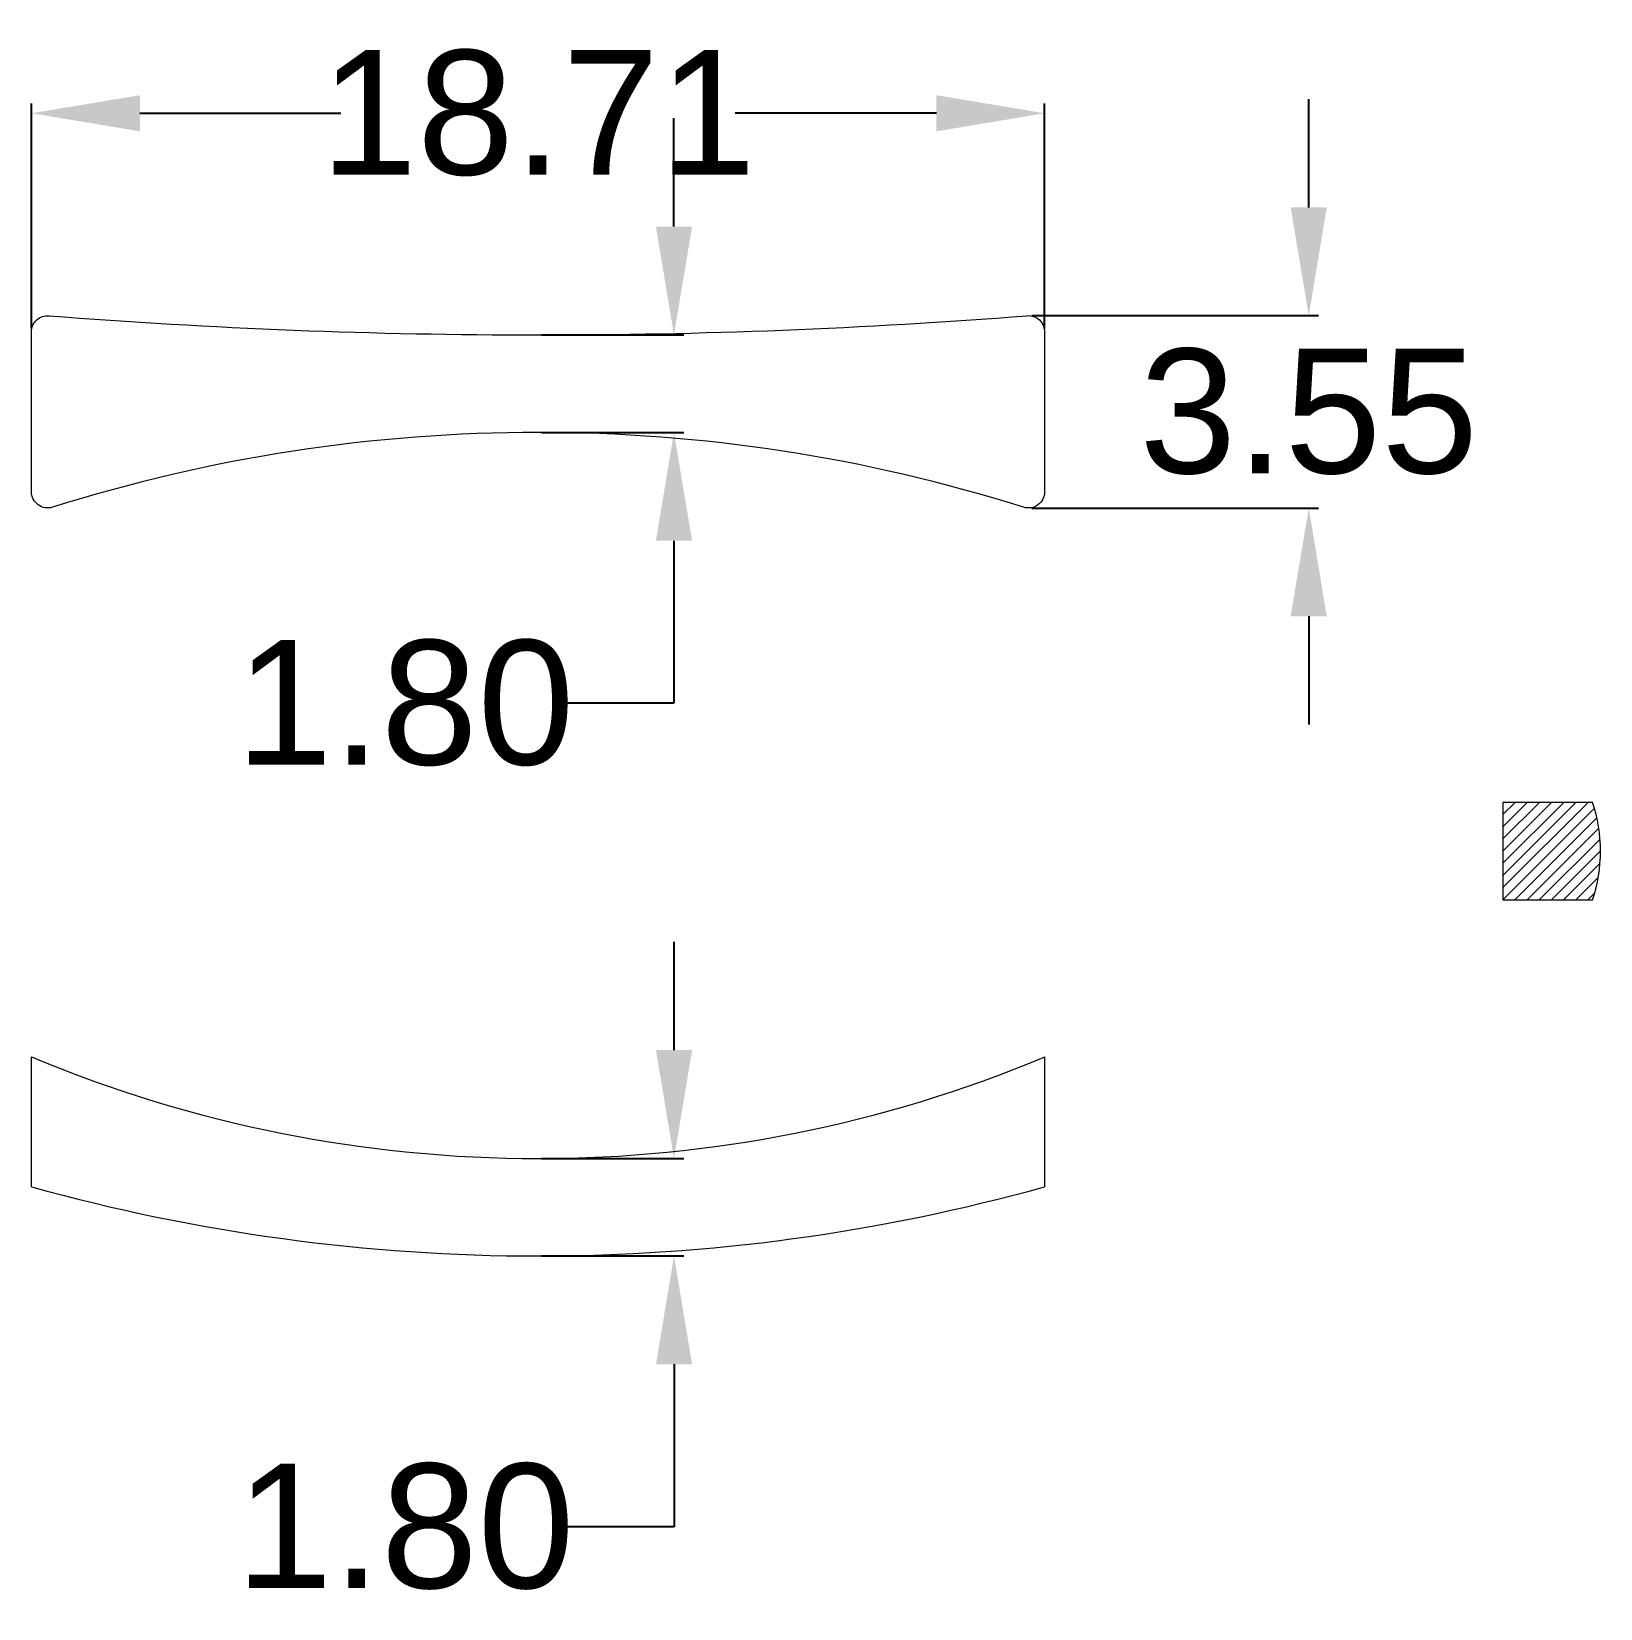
# Model space of a CAD drawing. Header units: millimetres. Extents: x 2992.5 to 3021.5, y 1262.7 to 1291.8.
import ezdxf

# ---------------------------------------------------------------- set-up
doc = ezdxf.new("R2010")
doc.units = ezdxf.units.MM
doc.layers.add('文字说明层', color=7, linetype='Continuous', lineweight=18)
doc.styles.get("Standard").update_dxf_attribs({"font": 'arial.ttf'})
doc.dimstyles.new('Standard$0', dxfattribs={"dimtxt": 2.3, "dimasz": 2, "dimexe": 1, "dimexo": 1, "dimgap": 1, "dimtad": 0, "dimtih": 1, "dimtoh": 1, "dimdec": 1, "dimzin": 0, "dimdsep": 46, "dimtxsty": 'Standard', "dimcen": 0, "dimclrd": 4, "dimclre": 4, "dimclrt": 4, "dimadec": 1, "dimazin": 0, "dimtfac": 1, "dimtdec": 1, "dimtofl": 0, "dimtmove": 0, "dimatfit": 0, "dimfxl": 1, "dimtolj": 1, "dimtzin": 0, "dimarcsym": 0})

# ---------------------------------------------------------------- blocks, each defined once
blk = doc.blocks.new('*D6')
at = {"color": 0, "lineweight": -2, "transparency": 16777216}
for p, q in [((3004.396, 1288.195), (3004.396, 1290.195)), ((3001.949, 1286.195), (3004.576, 1286.195)), ((3001.949, 1284.393), (3004.576, 1284.393)), ((3004.396, 1282.393), (3004.396, 1279.393)), ((3004.396, 1279.393), (3002.396, 1279.393))]:
    blk.add_line(p, q, dxfattribs=at)
at = {"color": 0, "transparency": 16777216}
for points in [[(3004.063, 1288.195), (3004.73, 1288.195), (3004.396, 1286.195)], [(3004.063, 1282.393), (3004.73, 1282.393), (3004.396, 1284.393)]]:
    blk.add_solid(points, dxfattribs=at)
at = {"layer": 'Defpoints', "color": 0, "transparency": 16777216}
for p in [(3001.887, 1286.195), (3001.887, 1284.393), (3004.396, 1284.393)]:
    blk.add_point(p, dxfattribs=at)
at = {"color": 0, "lineweight": 9, "transparency": 16777216, "insert": (2999.431, 1279.393), "char_height": 2.3, "attachment_point": 5}
blk.add_mtext('\\A1;1.80', dxfattribs=at)
blk = doc.blocks.new('*D7')
at = {"color": 0, "lineweight": -2, "transparency": 16777216}
for p, q in [((2992.533, 1286.313), (2992.533, 1290.467)), ((2994.533, 1290.287), (2998.246, 1290.287)), ((3009.241, 1290.287), (3005.527, 1290.287)), ((3011.241, 1286.313), (3011.241, 1290.467))]:
    blk.add_line(p, q, dxfattribs=at)
at = {"color": 0, "transparency": 16777216}
for points in [[(2994.533, 1290.62), (2994.533, 1289.954), (2992.533, 1290.287)], [(3009.241, 1290.62), (3009.241, 1289.954), (3011.241, 1290.287)]]:
    blk.add_solid(points, dxfattribs=at)
at = {"layer": 'Defpoints', "color": 0, "transparency": 16777216}
for p in [(3011.241, 1290.287), (2992.533, 1286.25), (3011.241, 1286.25)]:
    blk.add_point(p, dxfattribs=at)
at = {"color": 0, "lineweight": 9, "transparency": 16777216, "insert": (3001.887, 1290.287), "char_height": 2.3, "attachment_point": 5}
blk.add_mtext('\\A1;18.71', dxfattribs=at)
blk = doc.blocks.new('*D8')
at = {"color": 0, "lineweight": -2, "transparency": 16777216}
for p, q in [((3004.397, 1272.987), (3004.397, 1274.987)), ((3001.95, 1270.987), (3004.577, 1270.987)), ((3001.95, 1269.187), (3004.577, 1269.187)), ((3004.397, 1267.187), (3004.397, 1264.187)), ((3004.397, 1264.187), (3002.397, 1264.187))]:
    blk.add_line(p, q, dxfattribs=at)
at = {"color": 0, "transparency": 16777216}
for points in [[(3004.064, 1272.987), (3004.731, 1272.987), (3004.397, 1270.987)], [(3004.064, 1267.187), (3004.731, 1267.187), (3004.397, 1269.187)]]:
    blk.add_solid(points, dxfattribs=at)
at = {"layer": 'Defpoints', "color": 0, "transparency": 16777216}
for p in [(3001.888, 1270.987), (3001.888, 1269.187), (3004.397, 1269.187)]:
    blk.add_point(p, dxfattribs=at)
at = {"color": 0, "lineweight": 9, "transparency": 16777216, "insert": (2999.432, 1264.187), "char_height": 2.3, "attachment_point": 5}
blk.add_mtext('\\A1;1.80', dxfattribs=at)
blk = doc.blocks.new('*D9')
at = {"color": 0, "lineweight": -2, "transparency": 16777216}
for p, q in [((3016.118, 1288.55), (3016.118, 1290.55)), ((3011.003, 1286.55), (3016.298, 1286.55)), ((3011.003, 1282.998), (3016.298, 1282.998)), ((3016.118, 1280.998), (3016.118, 1278.998))]:
    blk.add_line(p, q, dxfattribs=at)
at = {"color": 0, "transparency": 16777216}
for points in [[(3015.784, 1288.55), (3016.451, 1288.55), (3016.118, 1286.55)], [(3015.784, 1280.998), (3016.451, 1280.998), (3016.118, 1282.998)]]:
    blk.add_solid(points, dxfattribs=at)
at = {"layer": 'Defpoints', "color": 0, "transparency": 16777216}
for p in [(3010.941, 1286.55), (3010.941, 1282.998), (3016.118, 1282.998)]:
    blk.add_point(p, dxfattribs=at)
at = {"color": 0, "lineweight": 9, "transparency": 16777216, "insert": (3016.118, 1284.774), "char_height": 2.3, "attachment_point": 5}
blk.add_mtext('\\A1;3.55', dxfattribs=at)

msp = doc.modelspace()

# ---------------------------------------------------------------- hatches: boundary and pattern name
at = {"layer": '文字说明层', "lineweight": 9, "ltscale": 0.5}
h = msp.add_hatch(dxfattribs=at)
h.set_pattern_fill('ANSI31', color=1, scale=0.05, style=0)
h.set_pattern_definition([(45, (6237.75645, 6110.03936), (-0.1122532015, 0.1122532015), [])])
h.paths.add_polyline_path([(3019.704, 1275.762), (3021.358, 1275.762, 0.162873), (3021.358, 1277.562), (3019.704, 1277.562)])

# ---------------------------------------------------------------- linework, layer by layer
at = {"layer": '文字说明层', "color": 0, "lineweight": 9, "ltscale": 0.5}
for p, q in [((2992.533, 1270.465), (2992.533, 1272.862)), ((3011.242, 1270.465), (3011.242, 1272.862)), ((3011.242, 1270.465), (3011.242, 1271.151))]:
    msp.add_line(p, q, dxfattribs=at)
for points in [[(2992.923, 1283.012, -0.506912), (2992.533, 1283.298), (2992.533, 1286.25, -0.437393), (2992.856, 1286.549, 0.039263), (3010.917, 1286.549, -0.437393), (3011.241, 1286.25), (3011.241, 1283.298, -0.506912), (3010.85, 1283.012, 0.154129)], [(3021.358, 1275.762, 0.162873), (3021.358, 1277.562), (3019.704, 1277.562), (3019.704, 1275.762)]]:
    msp.add_lwpolyline(points, format="xyb", close=True, dxfattribs=at)
for centre, radius, start, end in [((3001.887, 1295.254), 24.268, 247.3268, 292.6735), ((3001.888, 1304.07), 34.883, 254.4446, 285.5529)]:
    msp.add_arc(centre, radius, start, end, dxfattribs=at)

# ---------------------------------------------------------------- dimensions: what is measured, and where the dimension line sits
at = {"color": 3, "lineweight": 9}
dim = msp.add_linear_dim(base=(3011.241, 1290.287), p1=(2992.533, 1286.25), p2=(3011.241, 1286.25), dimstyle='Standard$0', override={"dimexe": 0.18, "dimexo": 0.0625, "dimgap": 0.09, "dimdec": 2, "dimcen": 0.09, "dimclrd": 0, "dimclre": 0, "dimclrt": 0, "dimtdec": 2, "dimatfit": 3, "dimfxl": 1.25}, dxfattribs=at)
dim.commit()
dim.dimension.update_dxf_attribs({"geometry": '*D7', "text_midpoint": (3001.887, 1290.287), "dimtype": 160})
for base, p1, p2, picture, middle in [((3016.118, 1282.998), (3010.941, 1286.55), (3010.941, 1282.998), '*D9', (3016.118, 1284.774)), ((3004.396, 1284.393), (3001.887, 1286.195), (3001.887, 1284.393), '*D6', (2999.431, 1279.393)), ((3004.397, 1269.187), (3001.888, 1270.987), (3001.888, 1269.187), '*D8', (2999.432, 1264.187))]:
    dim = msp.add_linear_dim(base=base, p1=p1, p2=p2, angle=90, dimstyle='Standard$0', override={"dimexe": 0.18, "dimexo": 0.0625, "dimgap": 0.09, "dimdec": 2, "dimcen": 0.09, "dimclrd": 0, "dimclre": 0, "dimclrt": 0, "dimtdec": 2, "dimatfit": 3, "dimfxl": 1.25}, dxfattribs=at)
    dim.commit()
    dim.dimension.update_dxf_attribs({"geometry": picture, "text_midpoint": middle, "dimtype": 160})

doc.saveas('drawing.dxf')
